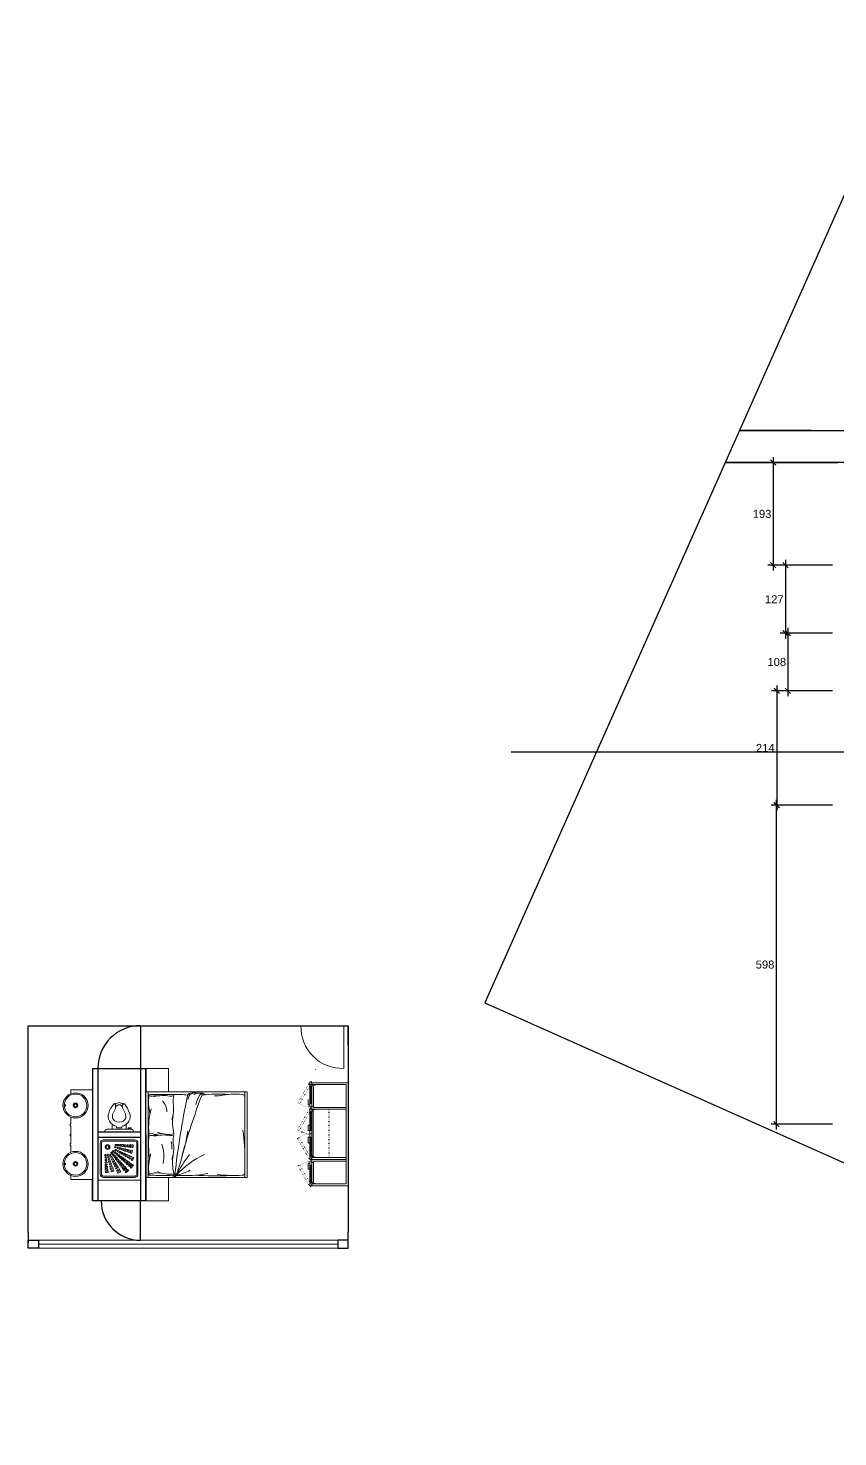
# Model space of a CAD drawing. Header units: inches. Extents: x -422522 to 22891, y -2973 to 414515.
# Drawn here: x 17150 to 18668, y 3430 to 6071 of the extents above; entities that cross this region are included whole.
import ezdxf

# ---------------------------------------------------------------- set-up
doc = ezdxf.new("R2010")
doc.units = ezdxf.units.IN
doc.header["$MEASUREMENT"] = 0
doc.linetypes.add('DOT2', pattern=[0.125, 0, -0.125])
doc.linetypes.add('TRATTEGGIATA2', pattern=[9.525, 6.35, -3.175])
doc.layers.get('0').update_dxf_attribs({"lineweight": 25})
for name, color, linetype, lineweight in [('ARREDAMENTO', 8, 'Continuous', 18), ('ARREDI attrezzature - furniture', 175, 'Continuous', 9), ('PORTE_finestre_doors_windows', 4, 'Continuous', 15)]:
    doc.layers.add(name, color=color, linetype=linetype, lineweight=lineweight)
doc.layers.add('ARREDI_attrezzature', color=175, linetype='Continuous')
doc.styles.add('ARCH', font='txt')
doc.styles.get("Standard").update_dxf_attribs({"font": 'Arial.ttf'})
doc.dimstyles.get("Standard").update_dxf_attribs({"dimtxt": 15, "dimasz": 10, "dimexe": 10, "dimexo": 10, "dimgap": 5, "dimtad": 2, "dimtih": 1, "dimtoh": 1, "dimdec": 0, "dimzin": 0, "dimdsep": 46, "dimtxsty": 'Standard', "dimblk": 'OBLIQUE', "dimblk1": 'OBLIQUE', "dimblk2": 'OBLIQUE', "dimcen": 0.09, "dimdle": 10, "dimadec": 0, "dimazin": 0, "dimtfac": 1, "dimtdec": 0, "dimtofl": 0, "dimtmove": 0, "dimatfit": 3, "dimldrblk": 'OBLIQUE', "dimfxl": 1, "dimtolj": 1, "dimtzin": 0, "dimarcsym": 0})

# ---------------------------------------------------------------- blocks, each defined once
blk = doc.blocks.new('15PTOI06')
for p, q in [((8, 8.5), (8, -8.5)), ((11.5, 5), (8, 5)), ((9, 2), (9.765178, 2)), ((9, -2), (9, 2)), ((23.431562, 2.5), (24.727861, 2.5)), ((24.931034, 1.327586), (24.062054, 2.5)), ((11.5, -5), (8, -5)), ((8.5, -8), (8, -8)), ((8, -8.5), (9, -8.5)), ((9, -6.5), (8.5, -6.5)), ((8.5, -6.5), (8.5, -8)), ((9.765178, -2), (9, -2)), ((9, -8.5), (9, -6.5)), ((23.431562, -2.5), (24.690476, -2.5)), ((24.931034, -1.327586), (24.062054, -2.5))]:
    blk.add_line(p, q)
for centre, radius, start, end in [((6, 8.5), 2, 0, 90), ((9.765178, 2.5), 0.5, 270, 346.116636), ((17.25, 0.65), 7.210062, 71.816347, 166.116636), ((19.118098, 0), 6.118098, 147.797266, 212.202734), ((17.25, 0.65), 4.210062, 71.816347, 142.891702), ((12, -13.75), 19.534695, 57.937508, 70.559965), ((12, -13.75), 22.534695, 51.265418, 70.559965), ((23.431562, 4.5), 2, 237.937508, 270), ((24.727861, 4.5), 2, 270, 314.939898), ((23.666667, 0), 1.833333, 313.602819, 46.397181), ((23.166667, 0), 3.833333, 313.602819, 46.397181), ((25.787408, 3.438228), 0.5, 314.939898, 51.265418), ((6, -8.5), 2, 270, 0), ((9.765178, -2.5), 0.5, 13.883364, 90), ((17.25, -0.65), 7.210062, 193.883364, 288.183653), ((17.25, -0.65), 4.210062, 217.108298, 288.183653), ((12, 13.75), 19.534695, 289.440035, 302.062492), ((12, 13.75), 22.534695, 289.440035, 308.665009), ((23.431562, -4.5), 2, 90, 122.062492), ((24.690476, -4.5), 2, 44.162471, 90), ((25.766527, -3.454957), 0.5, 308.665009, 44.162471)]:
    blk.add_arc(centre, radius, start, end)
at = {"style": 'ARCH'}
for tag, p, flags in [('ITEM', (0, -19.5), 3), ('ROOM_NUMBER', (0, -28.5), 1)]:
    blk.add_attdef(tag, p, '', height=6, dxfattribs=dict(at, flags=flags))
blk = doc.blocks.new('_Oblique')
at = {"color": 0, "linetype": 'ByBlock', "lineweight": -2}
blk.add_line((-0.5, -0.5), (0.5, 0.5), dxfattribs=at)
blk = doc.blocks.new('*D50')
at = {"color": 0, "lineweight": -2, "transparency": 16777216}
for p, q in [((18658.3, 5256.7), (18537, 5256.7)), ((18547, 5266.7), (18547, 5054.1)), ((18658.3, 5064.1), (18537, 5064.1))]:
    blk.add_line(p, q, dxfattribs=at)
at = {"layer": 'Defpoints', "color": 0, "transparency": 16777216}
for p in [(18668.3, 5256.7), (18547, 5064.1), (18668.3, 5064.1)]:
    blk.add_point(p, dxfattribs=at)
at = {"color": 0, "lineweight": -2, "transparency": 16777216, "xscale": 10, "yscale": 10, "zscale": 10}
for p, rotation in [((18547, 5256.7), 90), ((18547, 5064.1), 270)]:
    blk.add_blockref('_Oblique', p, dxfattribs=dict(at, rotation=rotation))
at = {"color": 0, "transparency": 16777216, "insert": (18526.2, 5160.4), "char_height": 15, "attachment_point": 5}
blk.add_mtext('\\A1;193', dxfattribs=at)
blk = doc.blocks.new('*D51')
at = {"color": 0, "lineweight": -2, "transparency": 16777216}
for p, q in [((18570, 5074.1), (18570, 4926.8)), ((18658.3, 5064.1), (18560, 5064.1)), ((18658.3, 4936.8), (18560, 4936.8))]:
    blk.add_line(p, q, dxfattribs=at)
at = {"layer": 'Defpoints', "color": 0, "transparency": 16777216}
for p in [(18668.3, 5064.1), (18570, 4936.8), (18668.3, 4936.8)]:
    blk.add_point(p, dxfattribs=at)
at = {"color": 0, "lineweight": -2, "transparency": 16777216, "xscale": 10, "yscale": 10, "zscale": 10}
for p, rotation in [((18570, 5064.1), 90), ((18570, 4936.8), 270)]:
    blk.add_blockref('_Oblique', p, dxfattribs=dict(at, rotation=rotation))
at = {"color": 0, "transparency": 16777216, "insert": (18549.2, 5000.4), "char_height": 15, "attachment_point": 5}
blk.add_mtext('\\A1;127', dxfattribs=at)
blk = doc.blocks.new('*D52')
at = {"color": 0, "lineweight": -2, "transparency": 16777216}
for p, q in [((18574.8, 4946.8), (18574.8, 4818.8)), ((18658.2, 4936.8), (18564.8, 4936.8)), ((18658.3, 4828.8), (18564.8, 4828.8))]:
    blk.add_line(p, q, dxfattribs=at)
at = {"layer": 'Defpoints', "color": 0, "transparency": 16777216}
for p in [(18668.2, 4936.8), (18574.8, 4828.8), (18668.3, 4828.8)]:
    blk.add_point(p, dxfattribs=at)
at = {"color": 0, "lineweight": -2, "transparency": 16777216, "xscale": 10, "yscale": 10, "zscale": 10}
for p, rotation in [((18574.8, 4936.8), 90), ((18574.8, 4828.8), 270)]:
    blk.add_blockref('_Oblique', p, dxfattribs=dict(at, rotation=rotation))
at = {"color": 0, "transparency": 16777216, "insert": (18553.9, 4882.8), "char_height": 15, "attachment_point": 5}
blk.add_mtext('\\A1;108', dxfattribs=at)
blk = doc.blocks.new('*D53')
at = {"color": 0, "lineweight": -2, "transparency": 16777216}
for p, q in [((18554.1, 4838.8), (18554.1, 4604.6)), ((18658.3, 4828.8), (18544.1, 4828.8)), ((18658.3, 4614.6), (18544.1, 4614.6))]:
    blk.add_line(p, q, dxfattribs=at)
at = {"layer": 'Defpoints', "color": 0, "transparency": 16777216}
for p in [(18668.3, 4828.8), (18554.1, 4614.6), (18668.3, 4614.6)]:
    blk.add_point(p, dxfattribs=at)
at = {"color": 0, "lineweight": -2, "transparency": 16777216, "xscale": 10, "yscale": 10, "zscale": 10}
for p, rotation in [((18554.1, 4828.8), 90), ((18554.1, 4614.6), 270)]:
    blk.add_blockref('_Oblique', p, dxfattribs=dict(at, rotation=rotation))
at = {"color": 0, "transparency": 16777216, "insert": (18532.3, 4721.7), "char_height": 15, "attachment_point": 5}
blk.add_mtext('\\A1;214', dxfattribs=at)
blk = doc.blocks.new('*D54')
at = {"color": 0, "lineweight": -2, "transparency": 16777216}
for p, q in [((18553.2, 4006.7), (18553.2, 4624.6)), ((18658.2, 4614.6), (18543.2, 4614.6)), ((18658.3, 4016.7), (18543.2, 4016.7))]:
    blk.add_line(p, q, dxfattribs=at)
at = {"layer": 'Defpoints', "color": 0, "transparency": 16777216}
for p in [(18553.2, 4614.6), (18668.2, 4614.6), (18668.3, 4016.7)]:
    blk.add_point(p, dxfattribs=at)
at = {"color": 0, "lineweight": -2, "transparency": 16777216, "xscale": 10, "yscale": 10, "zscale": 10}
for p, rotation in [((18553.2, 4614.6), 90), ((18553.2, 4016.7), 270)]:
    blk.add_blockref('_Oblique', p, dxfattribs=dict(at, rotation=rotation))
at = {"color": 0, "transparency": 16777216, "insert": (18531.8, 4315.6), "char_height": 15, "attachment_point": 5}
blk.add_mtext('\\A1;598', dxfattribs=at)

msp = doc.modelspace()

# ---------------------------------------------------------------- linework, layer by layer
at = {"color": 5}
for p, q in [((18618.3, 5316.7), (18484.1, 5316.7)), ((18484.1, 5316.7), (20514.2, 5316.7)), ((20646.5, 5256.7), (18457.4, 5256.7))]:
    msp.add_line(p, q, dxfattribs=at)
for p, q in [((18618.3, 5316.7), (20048.9, 5316.9)), ((18618.3, 5316.7), (20049.3, 5316.7)), ((18457.4, 5256.7), (18668.3, 5256.7)), ((17150.4, 4201.1), (17750.4, 4201.1)), ((17150.4, 3813.9), (17150.4, 4201.1)), ((17361, 4201.1), (17361, 4121.1)), ((17750.4, 4201.1), (17750.4, 3813.9)), ((17271, 4121.1), (17271, 3872.6)), ((17271, 4121.1), (17371, 4121.1)), ((17281, 4121.1), (17281, 3872.6)), ((17361, 4121.1), (17361, 3872.6)), ((17371, 4121.1), (17371, 4076.8)), ((17371, 3996.8), (17371, 4121.1)), ((17371, 3894.3), (17371, 4094.5)), ((17271, 4012.6), (17271, 3912.6)), ((17281, 4001.8), (17361, 4001.8)), ((17281, 3991.8), (17361, 3991.8)), ((17371, 3996.8), (17371, 3872.6)), ((17271, 3872.6), (17271, 3912.6)), ((17371, 3872.6), (17371, 3916.8)), ((17371, 3872.6), (17271, 3872.6)), ((17361, 3798.9), (17361, 3872.6)), ((17150.4, 3813.9), (17150.4, 3828.9)), ((17150.4, 3813.9), (17150.4, 3793.9)), ((17750.4, 3783.9), (17750.4, 3813.9))]:
    msp.add_line(p, q)
at = {"color": 1}
msp.add_line((20355.7, 4713.8), (18056.2, 4713.8), dxfattribs=at)
for points in [[(18006.5, 4243.6), (19833.7, 3430.4), (20646.9, 5257.6), (18819.7, 6070.8)], [(17150.4, 3798.9), (17169.9, 3798.9), (17169.9, 3783.9), (17150.4, 3783.9)], [(17750.4, 3798.9), (17730.9, 3798.9), (17730.9, 3783.9), (17750.4, 3783.9)]]:
    msp.add_lwpolyline(points, close=True)
msp.add_lwpolyline([(17750.4, 4163.9), (17750.4, 4201.1)])
for centre, radius, start, end in [((17361, 4121.1), 80, 90, 180), ((17361, 3872.6), 73.7, 180, 270)]:
    msp.add_arc(centre, radius, start, end)
at = {"layer": 'ARREDAMENTO'}
for p, q in [((17413.4, 4121.1), (17371, 4121.1)), ((17413.4, 4076.8), (17413.4, 4121.1)), ((17689, 4119.7), (17689, 4118.7)), ((17678.4, 4048.9), (17678.4, 4094.2)), ((17678.6, 4095.9), (17682.2, 4095.9)), ((17682, 4094.2), (17750.4, 4094.2)), ((17682, 3950.2), (17682, 4094.2)), ((17750.4, 4114.2), (17750.4, 3920.8)), ((17222.6, 4068.3), (17219.7, 4064.7)), ((17224.3, 4066.6), (17221.6, 4063.4)), ((17226.2, 4071.2), (17222.6, 4068.3)), ((17227.5, 4069.3), (17224.3, 4066.6)), ((17230.2, 4073.4), (17226.2, 4071.2)), ((17231.1, 4071.2), (17227.5, 4069.3)), ((17230.4, 4073.5), (17230.2, 4073.4)), ((17230.5, 4080.4), (17230.4, 4080.1)), ((17230.4, 4080.1), (17230.4, 4073.5)), ((17230.4, 4073.5), (17234.7, 4074.7)), ((17230.8, 4080.8), (17230.5, 4080.4)), ((17231.3, 4081), (17230.8, 4080.8)), ((17235.1, 4072.4), (17231.1, 4071.2)), ((17231.8, 4081.1), (17231.3, 4081)), ((17271, 4081.1), (17231.8, 4081.1)), ((17234.7, 4074.7), (17235.7, 4074.8)), ((17239.2, 4072.8), (17235.1, 4072.4)), ((17239.2, 4075.2), (17235.7, 4074.8)), ((17243.8, 4074.7), (17239.2, 4075.2)), ((17243.4, 4072.4), (17239.2, 4072.8)), ((17247.4, 4071.2), (17243.4, 4072.4)), ((17248.3, 4073.4), (17243.8, 4074.7)), ((17251, 4069.3), (17247.4, 4071.2)), ((17252.3, 4071.2), (17248.3, 4073.4)), ((17254.2, 4066.6), (17251, 4069.3)), ((17255.9, 4068.3), (17252.3, 4071.2)), ((17256.9, 4063.4), (17254.2, 4066.6)), ((17258.8, 4064.7), (17255.9, 4068.3)), ((17371, 4076.8), (17560.7, 4076.8)), ((17375.1, 3916.8), (17375.1, 4076.8)), ((17436.8, 4072.1), (17378.8, 4072.1)), ((17476.5, 4074.5), (17467.3, 4074.5)), ((17478.2, 4074.2), (17483.8, 4072.1)), ((17556.6, 3916.8), (17556.6, 4076.8)), ((17560.7, 3916.8), (17560.7, 4076.8)), ((17675.2, 4091.7), (17678.4, 4091.7)), ((17682, 4087.9), (17678.4, 4087.9)), ((17679.5, 4055.1), (17679.5, 4087.9)), ((17679.5, 4087.9), (17680.9, 4087.9)), ((17680.9, 4087.9), (17680.9, 4055.1)), ((17682, 4090.6), (17746.8, 4090.6)), ((17682, 4086.9), (17682, 4090.6)), ((17682, 4090.6), (17683.1, 4090.6)), ((17683.1, 4086.9), (17682, 4086.9)), ((17683.1, 4090.6), (17683.1, 4086.9)), ((17683.1, 4089.3), (17683.1, 4089.6)), ((17683.1, 4089.6), (17685.9, 4089.6)), ((17685.9, 4089.3), (17683.1, 4089.3)), ((17684.5, 4089.6), (17684.5, 4090.6)), ((17684.5, 4090.6), (17689, 4090.6)), ((17689, 4089.6), (17684.5, 4089.6)), ((17685.2, 4086.9), (17685.2, 4050.5)), ((17685.9, 4089.6), (17685.9, 4089.3)), ((17746.8, 4090.6), (17746.8, 3947.3)), ((17216.2, 4056.2), (17215.7, 4051.7)), ((17215.7, 4051.7), (17216.2, 4047.1)), ((17217.5, 4060.7), (17216.2, 4056.2)), ((17216.2, 4047.1), (17217.5, 4042.7)), ((17219.7, 4064.7), (17217.5, 4060.7)), ((17217.5, 4042.7), (17219.7, 4038.6)), ((17218.5, 4055.8), (17218.1, 4051.7)), ((17218.1, 4051.7), (17218.5, 4047.5)), ((17219.7, 4059.8), (17218.5, 4055.8)), ((17218.5, 4047.5), (17219.7, 4043.6)), ((17219.3, 4052), (17219.2, 4051.7)), ((17219.3, 4051.3), (17219.2, 4051.7)), ((17219.4, 4052.5), (17219.3, 4052.3)), ((17219.3, 4052.3), (17219.3, 4052)), ((17219.3, 4051), (17219.3, 4051.3)), ((17219.4, 4050.8), (17219.3, 4051)), ((17219.5, 4052.7), (17219.4, 4052.5)), ((17219.5, 4050.7), (17219.4, 4050.8)), ((17219.7, 4052.8), (17219.5, 4052.7)), ((17219.7, 4050.5), (17219.5, 4050.7)), ((17221.6, 4063.4), (17219.7, 4059.8)), ((17219.8, 4052.8), (17219.7, 4052.8)), ((17219.8, 4050.5), (17219.7, 4050.5)), ((17219.7, 4043.6), (17221.6, 4039.9)), ((17219.8, 4052.8), (17220, 4052.8)), ((17219.8, 4050.5), (17220, 4050.5)), ((17220, 4052.8), (17220.1, 4052.7)), ((17220, 4050.5), (17220.1, 4050.7)), ((17220.1, 4052.7), (17220.3, 4052.5)), ((17220.1, 4050.7), (17220.3, 4050.8)), ((17220.3, 4052.5), (17220.3, 4052.3)), ((17220.3, 4052.3), (17220.4, 4052)), ((17220.3, 4051), (17220.4, 4051.3)), ((17220.3, 4050.8), (17220.3, 4051)), ((17220.4, 4052), (17220.4, 4051.7)), ((17220.4, 4051.3), (17220.4, 4051.7)), ((17221.6, 4039.9), (17224.3, 4036.7)), ((17235.3, 4053.7), (17234.9, 4052.3)), ((17234.9, 4052.3), (17234.9, 4051)), ((17234.9, 4051), (17235.3, 4049.7)), ((17236.1, 4054.8), (17235.3, 4053.7)), ((17235.3, 4049.7), (17236.1, 4048.5)), ((17237.2, 4055.6), (17236.1, 4054.8)), ((17236.1, 4048.5), (17237.2, 4047.7)), ((17236.8, 4052.9), (17236.6, 4052.1)), ((17236.6, 4052.1), (17236.6, 4051.2)), ((17236.6, 4051.2), (17236.8, 4050.4)), ((17237.3, 4053.6), (17236.8, 4052.9)), ((17236.8, 4050.4), (17237.3, 4049.7)), ((17238.6, 4056), (17237.2, 4055.6)), ((17237.2, 4047.7), (17238.6, 4047.3)), ((17238, 4054.1), (17237.3, 4053.6)), ((17237.3, 4049.7), (17238, 4049.2)), ((17238.8, 4054.3), (17238, 4054.1)), ((17238, 4049.2), (17238.8, 4049)), ((17239.9, 4056), (17238.6, 4056)), ((17238.6, 4047.3), (17239.9, 4047.3)), ((17239.7, 4054.3), (17238.8, 4054.3)), ((17238.8, 4049), (17239.7, 4049)), ((17240.5, 4054.1), (17239.7, 4054.3)), ((17239.7, 4049), (17240.5, 4049.2)), ((17241.3, 4055.6), (17239.9, 4056)), ((17239.9, 4047.3), (17241.3, 4047.7)), ((17241.2, 4053.6), (17240.5, 4054.1)), ((17240.5, 4049.2), (17241.2, 4049.7)), ((17241.7, 4052.9), (17241.2, 4053.6)), ((17241.2, 4049.7), (17241.7, 4050.4)), ((17242.4, 4054.8), (17241.3, 4055.6)), ((17241.3, 4047.7), (17242.4, 4048.5)), ((17241.9, 4052.1), (17241.7, 4052.9)), ((17241.7, 4050.4), (17241.9, 4051.2)), ((17241.9, 4051.2), (17241.9, 4052.1)), ((17243.2, 4053.7), (17242.4, 4054.8)), ((17242.4, 4048.5), (17243.2, 4049.7)), ((17243.6, 4052.3), (17243.2, 4053.7)), ((17243.2, 4049.7), (17243.6, 4051)), ((17243.6, 4051), (17243.6, 4052.3)), ((17254.2, 4036.7), (17256.9, 4039.9)), ((17258.8, 4059.8), (17256.9, 4063.4)), ((17256.9, 4039.9), (17258.8, 4043.6)), ((17261, 4060.7), (17258.8, 4064.7)), ((17260, 4055.8), (17258.8, 4059.8)), ((17258.8, 4043.6), (17260, 4047.5)), ((17258.8, 4038.6), (17261, 4042.7)), ((17260.4, 4051.7), (17260, 4055.8)), ((17260, 4047.5), (17260.4, 4051.7)), ((17262.3, 4056.2), (17261, 4060.7)), ((17261, 4042.7), (17262.3, 4047.1)), ((17262.8, 4051.7), (17262.3, 4056.2)), ((17262.3, 4047.1), (17262.8, 4051.7)), ((17675.2, 4052.5), (17675.2, 4062.6)), ((17678.4, 4052.5), (17675.2, 4052.5)), ((17682, 4055.1), (17678.4, 4055.1)), ((17682, 4048.9), (17678.4, 4048.9)), ((17678.4, 3950.2), (17678.4, 4045.1)), ((17682, 4045.1), (17678.4, 4045.1)), ((17682, 4039.9), (17678.4, 4039.9)), ((17680.9, 4055.1), (17679.5, 4055.1)), ((17679.5, 4004.5), (17679.5, 4039.9)), ((17679.5, 4039.9), (17680.9, 4039.9)), ((17680.9, 4039.9), (17680.9, 4004.5)), ((17682, 4048.9), (17682, 4050.5)), ((17682, 4050.5), (17685.2, 4050.5)), ((17746.8, 4044.8), (17682, 4044.8)), ((17682, 4041.1), (17682, 4044.8)), ((17682, 4044.8), (17683.1, 4044.8)), ((17683.1, 4041.1), (17682, 4041.1)), ((17683.1, 4044.8), (17683.1, 4041.1)), ((17683.1, 4043.4), (17683.1, 4043.7)), ((17683.1, 4043.7), (17685.9, 4043.7)), ((17685.9, 4043.4), (17683.1, 4043.4)), ((17684.5, 4043.7), (17684.5, 4044.8)), ((17684.5, 4044.8), (17689, 4044.8)), ((17689, 4043.7), (17684.5, 4043.7)), ((17684.5, 4043.4), (17684.5, 3955.2)), ((17685.2, 4050.5), (17685.2, 4047.7)), ((17746.8, 4047.7), (17685.2, 4047.7)), ((17685.9, 4043.7), (17685.9, 4043.4)), ((17689, 4044.8), (17689, 4043.7)), ((17219.7, 4038.6), (17222.6, 4035)), ((17222.6, 4035), (17226.2, 4032.1)), ((17224.3, 4036.7), (17227.5, 4034)), ((17226.2, 4032.1), (17230.2, 4029.9)), ((17227.5, 4034), (17231.1, 4032.1)), ((17230.4, 4016.8), (17229.1, 4016.8)), ((17229.1, 4016.8), (17229.1, 4013.3)), ((17230.2, 4029.9), (17230.4, 4029.9)), ((17230.4, 4029.9), (17234.7, 4028.6)), ((17230.4, 4029.9), (17230.4, 4016.8)), ((17231.1, 4032.1), (17235.1, 4030.9)), ((17235.7, 4028.5), (17234.7, 4028.6)), ((17235.1, 4030.9), (17239.2, 4030.5)), ((17235.7, 4028.5), (17239.2, 4028.1)), ((17235.7, 4028.5), (17235.7, 4028.5)), ((17239.2, 4030.5), (17243.4, 4030.9)), ((17239.2, 4028.1), (17243.8, 4028.6)), ((17243.4, 4030.9), (17247.4, 4032.1)), ((17243.8, 4028.6), (17248.3, 4029.9)), ((17247.4, 4032.1), (17251, 4034)), ((17248.3, 4029.9), (17252.3, 4032.1)), ((17251, 4034), (17254.2, 4036.7)), ((17252.3, 4032.1), (17255.9, 4035)), ((17255.9, 4035), (17258.8, 4038.6)), ((17675.2, 4004.6), (17675.2, 4014.7)), ((17675.2, 4014.7), (17678.4, 4014.7)), ((17229.1, 4013.3), (17230.4, 4013.3)), ((17230.4, 3997.9), (17229.1, 3997.9)), ((17229.1, 3997.9), (17229.1, 3994.3)), ((17229.1, 3994.3), (17230.4, 3994.3)), ((17230.4, 4013.3), (17230.4, 4012.3)), ((17230.4, 4002.8), (17230.4, 4012.3)), ((17230.4, 4008.8), (17230.4, 3994.4)), ((17230.4, 3984.9), (17230.4, 3999.2)), ((17230.4, 3990.9), (17230.4, 3981.4)), ((17281, 3991.8), (17281, 3911.8)), ((17350.1, 3987.1), (17291.9, 3987.1)), ((17361, 3911.8), (17361, 3991.8)), ((17678.4, 4004.6), (17675.2, 4004.6)), ((17678.4, 3991.8), (17675.2, 3991.8)), ((17675.2, 3991.8), (17675.2, 3981.7)), ((17682, 4004.5), (17678.4, 4004.5)), ((17682, 3998.3), (17678.4, 3998.3)), ((17682, 3998.1), (17678.4, 3998.1)), ((17682, 3991.9), (17678.4, 3991.9)), ((17680.9, 4004.5), (17679.5, 4004.5)), ((17680.9, 3991.9), (17679.5, 3991.9)), ((17679.5, 3991.9), (17679.5, 3956.5)), ((17680.9, 3956.5), (17680.9, 3991.9)), ((17222.6, 3958.6), (17226.2, 3961.6)), ((17226.2, 3961.6), (17230.2, 3963.7)), ((17227.5, 3959.6), (17231.1, 3961.6)), ((17229.1, 3976.8), (17229.1, 3980.4)), ((17229.1, 3980.4), (17230.4, 3980.4)), ((17230.4, 3976.8), (17229.1, 3976.8)), ((17230.2, 3963.7), (17230.4, 3963.8)), ((17230.4, 3980.4), (17230.4, 3981.4)), ((17230.4, 3963.8), (17230.4, 3976.8)), ((17230.4, 3963.8), (17234.7, 3965.1)), ((17231.1, 3961.6), (17235.1, 3962.8)), ((17235.7, 3965.2), (17234.7, 3965.1)), ((17235.1, 3962.8), (17239.2, 3963.2)), ((17235.7, 3965.2), (17239.2, 3965.5)), ((17235.7, 3965.2), (17235.7, 3965.2)), ((17239.2, 3965.5), (17243.8, 3965.1)), ((17239.2, 3963.2), (17243.4, 3962.8)), ((17243.4, 3962.8), (17247.4, 3961.6)), ((17243.8, 3965.1), (17248.3, 3963.7)), ((17247.4, 3961.6), (17251, 3959.6)), ((17248.3, 3963.7), (17252.3, 3961.6)), ((17252.3, 3961.6), (17255.9, 3958.6)), ((17285.7, 3980.9), (17285.7, 3922.8)), ((17287.9, 3980.9), (17287.9, 3922.8)), ((17350.1, 3984.9), (17291.9, 3984.9)), ((17354.1, 3922.8), (17354.1, 3980.9)), ((17356.3, 3922.8), (17356.3, 3980.9)), ((17675.2, 3981.7), (17678.4, 3981.7)), ((17746.8, 3904.4), (17746.8, 3981.9)), ((17215.7, 3942), (17216.2, 3946.6)), ((17216.2, 3937.4), (17215.7, 3942)), ((17216.2, 3946.6), (17217.5, 3951)), ((17217.5, 3933), (17216.2, 3937.4)), ((17217.5, 3951), (17219.7, 3955.1)), ((17218.1, 3942), (17218.5, 3946.1)), ((17218.5, 3937.9), (17218.1, 3942)), ((17218.5, 3946.1), (17219.7, 3950.1)), ((17219.7, 3933.9), (17218.5, 3937.9)), ((17219.3, 3942.4), (17219.2, 3942)), ((17219.3, 3941.6), (17219.2, 3942)), ((17219.4, 3942.8), (17219.3, 3942.6)), ((17219.3, 3942.6), (17219.3, 3942.4)), ((17219.3, 3941.4), (17219.3, 3941.6)), ((17219.4, 3941.2), (17219.3, 3941.4)), ((17219.5, 3943), (17219.4, 3942.8)), ((17219.5, 3941), (17219.4, 3941.2)), ((17219.7, 3943.1), (17219.5, 3943)), ((17219.7, 3940.9), (17219.5, 3941)), ((17219.7, 3955.1), (17222.6, 3958.6)), ((17219.7, 3950.1), (17221.6, 3953.8)), ((17219.8, 3943.2), (17219.7, 3943.1)), ((17219.8, 3940.8), (17219.7, 3940.9)), ((17219.8, 3943.2), (17220, 3943.1)), ((17219.8, 3940.8), (17220, 3940.9)), ((17220, 3943.1), (17220.1, 3943)), ((17220, 3940.9), (17220.1, 3941)), ((17220.1, 3943), (17220.3, 3942.8)), ((17220.1, 3941), (17220.3, 3941.2)), ((17220.3, 3942.8), (17220.3, 3942.6)), ((17220.3, 3942.6), (17220.4, 3942.4)), ((17220.3, 3941.4), (17220.4, 3941.6)), ((17220.3, 3941.2), (17220.3, 3941.4)), ((17220.4, 3942.4), (17220.4, 3942)), ((17220.4, 3941.6), (17220.4, 3942)), ((17221.6, 3953.8), (17224.3, 3957)), ((17224.3, 3957), (17227.5, 3959.6)), ((17234.9, 3942.7), (17235.3, 3944)), ((17234.9, 3941.3), (17234.9, 3942.7)), ((17235.3, 3940), (17234.9, 3941.3)), ((17235.3, 3944), (17236.1, 3945.1)), ((17236.1, 3938.9), (17235.3, 3940)), ((17236.1, 3945.1), (17237.2, 3945.9)), ((17237.2, 3938.1), (17236.1, 3938.9)), ((17236.6, 3942.4), (17236.8, 3943.2)), ((17236.6, 3941.6), (17236.6, 3942.4)), ((17236.8, 3940.8), (17236.6, 3941.6)), ((17236.8, 3943.2), (17237.3, 3943.9)), ((17237.3, 3940.1), (17236.8, 3940.8)), ((17237.2, 3945.9), (17238.6, 3946.4)), ((17238.6, 3937.7), (17237.2, 3938.1)), ((17237.3, 3943.9), (17238, 3944.4)), ((17238, 3939.6), (17237.3, 3940.1)), ((17238, 3944.4), (17238.8, 3944.7)), ((17238.8, 3939.3), (17238, 3939.6)), ((17238.6, 3946.4), (17239.9, 3946.4)), ((17239.9, 3937.7), (17238.6, 3937.7)), ((17238.8, 3944.7), (17239.7, 3944.7)), ((17239.7, 3939.3), (17238.8, 3939.3)), ((17239.7, 3944.7), (17240.5, 3944.4)), ((17240.5, 3939.6), (17239.7, 3939.3)), ((17239.9, 3946.4), (17241.3, 3945.9)), ((17241.3, 3938.1), (17239.9, 3937.7)), ((17240.5, 3944.4), (17241.2, 3943.9)), ((17241.2, 3940.1), (17240.5, 3939.6)), ((17241.2, 3943.9), (17241.7, 3943.2)), ((17241.7, 3940.8), (17241.2, 3940.1)), ((17241.3, 3945.9), (17242.4, 3945.1)), ((17242.4, 3938.9), (17241.3, 3938.1)), ((17241.7, 3943.2), (17241.9, 3942.4)), ((17241.9, 3941.6), (17241.7, 3940.8)), ((17241.9, 3942.4), (17241.9, 3941.6)), ((17242.4, 3945.1), (17243.2, 3944)), ((17243.2, 3940), (17242.4, 3938.9)), ((17243.2, 3944), (17243.6, 3942.7)), ((17243.6, 3941.3), (17243.2, 3940)), ((17243.6, 3942.7), (17243.6, 3941.3)), ((17251, 3959.6), (17254.2, 3957)), ((17254.2, 3957), (17256.9, 3953.8)), ((17255.9, 3958.6), (17258.8, 3955.1)), ((17256.9, 3953.8), (17258.8, 3950.1)), ((17258.8, 3955.1), (17261, 3951)), ((17258.8, 3950.1), (17260, 3946.1)), ((17260, 3937.9), (17258.8, 3933.9)), ((17260, 3946.1), (17260.4, 3942)), ((17260.4, 3942), (17260, 3937.9)), ((17261, 3951), (17262.3, 3946.6)), ((17262.3, 3937.4), (17261, 3933)), ((17262.3, 3946.6), (17262.8, 3942)), ((17262.8, 3942), (17262.3, 3937.4)), ((17678.4, 3942.5), (17675.2, 3942.5)), ((17675.2, 3942.5), (17675.2, 3932.4)), ((17682, 3956.5), (17678.4, 3956.5)), ((17678.4, 3950.2), (17682, 3950.2)), ((17678.4, 3946.1), (17678.4, 3900.8)), ((17682, 3946.1), (17678.4, 3946.1)), ((17682, 3939.9), (17678.4, 3939.9)), ((17679.5, 3956.5), (17680.9, 3956.5)), ((17680.9, 3939.9), (17679.5, 3939.9)), ((17679.5, 3939.9), (17679.5, 3907.1)), ((17680.9, 3907.1), (17680.9, 3939.9)), ((17683.1, 3957.5), (17682, 3957.5)), ((17682, 3957.5), (17682, 3953.8)), ((17746.8, 3953.8), (17682, 3953.8)), ((17682, 3953.8), (17683.1, 3953.8)), ((17746.8, 3950.2), (17682, 3950.2)), ((17682, 3950.2), (17682, 3900.8)), ((17746.8, 3950.2), (17682, 3950.2)), ((17682, 3946.1), (17682, 3944.5)), ((17682, 3944.5), (17685.2, 3944.5)), ((17683.1, 3953.8), (17683.1, 3957.5)), ((17685.9, 3955.2), (17683.1, 3955.2)), ((17683.1, 3955.2), (17683.1, 3954.8)), ((17683.1, 3954.8), (17685.9, 3954.8)), ((17689, 3954.8), (17684.5, 3954.8)), ((17684.5, 3954.8), (17684.5, 3953.8)), ((17684.5, 3953.8), (17689, 3953.8)), ((17746.8, 3947.3), (17685.2, 3947.3)), ((17685.2, 3944.5), (17685.2, 3947.3)), ((17685.2, 3905.7), (17685.2, 3944.5)), ((17685.9, 3954.8), (17685.9, 3955.2)), ((17689, 3953.8), (17689, 3954.8)), ((17219.7, 3928.9), (17217.5, 3933)), ((17221.6, 3930.2), (17219.7, 3933.9)), ((17222.6, 3925.4), (17219.7, 3928.9)), ((17224.3, 3927), (17221.6, 3930.2)), ((17226.2, 3922.4), (17222.6, 3925.4)), ((17227.5, 3924.4), (17224.3, 3927)), ((17230.2, 3920.3), (17226.2, 3922.4)), ((17231.1, 3922.4), (17227.5, 3924.4)), ((17230.4, 3920.2), (17230.2, 3920.3)), ((17230.4, 3920.2), (17234.7, 3918.9)), ((17230.4, 3913.6), (17230.4, 3920.2)), ((17230.5, 3913.2), (17230.4, 3913.6)), ((17230.8, 3912.9), (17230.5, 3913.2)), ((17231.3, 3912.7), (17230.8, 3912.9)), ((17235.1, 3921.2), (17231.1, 3922.4)), ((17231.8, 3912.6), (17231.3, 3912.7)), ((17271, 3912.6), (17231.8, 3912.6)), ((17234.7, 3918.9), (17235.7, 3918.8)), ((17239.2, 3920.8), (17235.1, 3921.2)), ((17239.2, 3918.5), (17235.7, 3918.8)), ((17243.4, 3921.2), (17239.2, 3920.8)), ((17243.8, 3918.9), (17239.2, 3918.5)), ((17247.4, 3922.4), (17243.4, 3921.2)), ((17248.3, 3920.3), (17243.8, 3918.9)), ((17251, 3924.4), (17247.4, 3922.4)), ((17252.3, 3922.4), (17248.3, 3920.3)), ((17254.2, 3927), (17251, 3924.4)), ((17255.9, 3925.4), (17252.3, 3922.4)), ((17256.9, 3930.2), (17254.2, 3927)), ((17258.8, 3928.9), (17255.9, 3925.4)), ((17258.8, 3933.9), (17256.9, 3930.2)), ((17261, 3933), (17258.8, 3928.9)), ((17281, 3911.8), (17361, 3911.8)), ((17291.9, 3918.8), (17350.1, 3918.8)), ((17291.9, 3916.5), (17350.1, 3916.5)), ((17371, 3916.8), (17560.7, 3916.8)), ((17413.4, 3916.8), (17413.4, 3872.6)), ((17675.2, 3932.4), (17678.4, 3932.4)), ((17683.1, 3908.1), (17682, 3908.1)), ((17682, 3908.1), (17682, 3904.4)), ((17683.1, 3904.4), (17683.1, 3908.1)), ((17682, 3907.1), (17678.4, 3907.1)), ((17682, 3900.8), (17678.4, 3900.8)), ((17682, 3904.4), (17746.8, 3904.4)), ((17682, 3904.4), (17683.1, 3904.4)), ((17750.4, 3900.8), (17682, 3900.8)), ((17685.9, 3905.7), (17683.1, 3905.7)), ((17683.1, 3905.7), (17683.1, 3905.4)), ((17683.1, 3905.4), (17685.9, 3905.4)), ((17689, 3905.4), (17684.5, 3905.4)), ((17684.5, 3905.4), (17684.5, 3904.4)), ((17684.5, 3904.4), (17689, 3904.4)), ((17685.9, 3905.4), (17685.9, 3905.7)), ((17689, 3904.4), (17689, 3905.4)), ((17413.4, 3872.6), (17371, 3872.6))]:
    msp.add_line(p, q, dxfattribs=at)
at = {"layer": 'ARREDAMENTO', "linetype": 'DOT2', "ltscale": 10}
for p, q in [((17678.9, 4096), (17656.2, 4056.6)), ((17659.3, 4054.8), (17682, 4094.2)), ((17678.9, 4046.9), (17655.5, 4006.4)), ((17656.2, 4056.6), (17659.3, 4054.8)), ((17658.6, 4004.6), (17682, 4045.1)), ((17713.2, 4044.8), (17713.2, 3953.8)), ((17715.6, 4044.8), (17715.6, 3953.8)), ((17658.1, 3991.7), (17655, 3989.9)), ((17655, 3989.9), (17678.9, 3948.4)), ((17655.5, 4006.4), (17658.6, 4004.6)), ((17682, 3950.2), (17658.1, 3991.7)), ((17656.2, 3938.3), (17659.3, 3940.1)), ((17678.9, 3899), (17656.2, 3938.3)), ((17659.3, 3940.1), (17682, 3900.8))]:
    msp.add_line(p, q, dxfattribs=at)
at = {"layer": 'ARREDAMENTO', "linetype": 'TRATTEGGIATA2', "ltscale": 0.004}
for p, q in [((17682, 4094.2), (17678.9, 4096)), ((17682, 4045.1), (17678.9, 4046.9))]:
    msp.add_line(p, q, dxfattribs=at)
at = {"layer": 'ARREDAMENTO', "color": 251, "linetype": 'TRATTEGGIATA2', "ltscale": 0.004}
msp.add_line((17678.9, 3948.4), (17682, 3950.2), dxfattribs=at)
at = {"layer": 'ARREDAMENTO'}
for points in [[(17306.8, 3961.3), (17305.5, 3963.2, 0.025404), (17307, 3964.4), (17308.6, 3962.7, -0.025404)], [(17309.5, 3957.7), (17308.1, 3959.6, 0.025404), (17310, 3961.1), (17311.6, 3959.4, -0.025404)], [(17311.5, 3966), (17309.7, 3967.4, -0.025404), (17308.4, 3965.8), (17310.1, 3964.3, 0.025404)], [(17315.2, 3963.4), (17313.3, 3964.7, -0.025404), (17311.7, 3962.8), (17313.5, 3961.3, 0.025404)], [(17314.6, 3971.9, 0.025404), (17315.2, 3974.1), (17313, 3974.6, -0.025404), (17312.4, 3972.7)], [(17315.8, 3968.9), (17313.8, 3969.8, -0.025404), (17312.8, 3967.9), (17314.6, 3966.8, 0.025404)], [(17315.6, 3976.2, 0.025404), (17315.8, 3978.5), (17313.5, 3978.5, -0.025404), (17313.3, 3976.5)], [(17318.8, 3960.7), (17316.9, 3962.1, -0.025404), (17315.1, 3959.8), (17316.8, 3958.3, 0.025404)], [(17319.8, 3967.1), (17317.9, 3968, -0.025404), (17316.6, 3965.6), (17318.5, 3964.5, 0.025404)], [(17318.9, 3970.5, 0.025404), (17319.6, 3973), (17317.3, 3973.6, -0.025404), (17316.7, 3971.2)], [(17320.1, 3975.7, 0.025404), (17320.3, 3978.4), (17317.9, 3978.4, -0.025404), (17317.8, 3976)], [(17323.9, 3965.2), (17321.9, 3966.1, -0.025404), (17320.5, 3963.3), (17322.4, 3962.2, 0.025404)], [(17323.1, 3969, 0.025404), (17324, 3972), (17321.7, 3972.6, -0.025404), (17320.9, 3969.8)], [(17324.5, 3975.1, 0.025404), (17324.7, 3978.3), (17322.4, 3978.3, -0.025404), (17322.2, 3975.4)], [(17328, 3963.3), (17326, 3964.2, -0.025404), (17324.4, 3961.1), (17326.2, 3960, 0.025404)], [(17327.4, 3967.6, 0.025404), (17328.3, 3971), (17326.1, 3971.6, -0.025404), (17325.2, 3968.3)], [(17329, 3974.6, 0.025404), (17329.2, 3978.2), (17326.9, 3978.2, -0.025404), (17326.7, 3974.9)], [(17332.1, 3961.5), (17330.1, 3962.4, -0.025404), (17328.2, 3958.8), (17330.1, 3957.7, 0.025404)], [(17331.6, 3966.1, 0.025404), (17332.7, 3970), (17330.4, 3970.5, -0.025404), (17329.4, 3966.9)], [(17333.4, 3974, 0.025404), (17333.7, 3978), (17331.4, 3978.1, -0.025404), (17331.1, 3974.3)], [(17335.8, 3964.7, 0.025404), (17337.1, 3969), (17334.8, 3969.5, -0.025404), (17333.6, 3965.4)], [(17337.9, 3973.5, 0.025404), (17338.2, 3977.9), (17335.9, 3978, -0.025404), (17335.6, 3973.7)], [(17341.4, 3968), (17339.2, 3968.5, -0.025404), (17337.9, 3964), (17340.1, 3963.2, 0.025404)], [(17342.3, 3972.9, 0.025404), (17342.7, 3977.8), (17340.4, 3977.9, -0.025404), (17340, 3973.2)], [(17344.3, 3961.8, 0.025404), (17345.8, 3967), (17343.6, 3967.5, -0.025404), (17342.1, 3962.5)], [(17346.8, 3972.3, 0.025404), (17347.2, 3977.7), (17344.8, 3977.8, -0.025404), (17344.5, 3972.6)], [(17296.6, 3957.2, -0.025404), (17294.4, 3957.1), (17294.3, 3959.4, 0.025404), (17296.3, 3959.5)], [(17297.2, 3952.8, -0.025404), (17294.5, 3952.6), (17294.4, 3954.9, 0.025404), (17296.9, 3955.1)], [(17297.7, 3948.3, -0.025404), (17294.6, 3948.1), (17294.5, 3950.4, 0.025404), (17297.4, 3950.6)], [(17298.3, 3943.9, -0.025404), (17294.7, 3943.6), (17294.6, 3945.9, 0.025404), (17298, 3946.2)], [(17298.8, 3939.4, -0.025404), (17294.8, 3939.1), (17294.7, 3941.5, 0.025404), (17298.5, 3941.7)], [(17299.4, 3935, -0.025404), (17294.9, 3934.7), (17294.9, 3937, 0.025404), (17299.1, 3937.3)], [(17300.9, 3958.2, -0.025404), (17298.8, 3957.6), (17298.3, 3959.9, 0.025404), (17300.2, 3960.4)], [(17302.4, 3954, -0.025404), (17299.8, 3953.3), (17299.3, 3955.5, 0.025404), (17301.6, 3956.2)], [(17303.8, 3949.7, -0.025404), (17300.8, 3948.9), (17300.3, 3951.1, 0.025404), (17303.1, 3951.9)], [(17305.3, 3945.5, -0.025404), (17301.8, 3944.5), (17301.3, 3946.8, 0.025404), (17304.5, 3947.7)], [(17306.7, 3941.3, -0.025404), (17302.8, 3940.1), (17302.3, 3942.4, 0.025404), (17306, 3943.4)], [(17303.9, 3957.1), (17303, 3959.1, 0.025404), (17305, 3960.1), (17306.1, 3958.2, -0.025404)], [(17308.2, 3937, -0.025404), (17303.8, 3935.8), (17303.3, 3938, 0.025404), (17307.4, 3939.2)], [(17304.8, 3931.4), (17304.3, 3933.7, 0.025404), (17308.9, 3935), (17309.6, 3932.8, -0.025404)], [(17305.8, 3953), (17304.9, 3955, 0.025404), (17307.2, 3956.2), (17308.3, 3954.3, -0.025404)], [(17307.6, 3948.9), (17306.7, 3950.9, 0.025404), (17309.5, 3952.4), (17310.6, 3950.5, -0.025404)], [(17309.5, 3944.9), (17308.6, 3946.8, 0.025404), (17311.8, 3948.5), (17312.9, 3946.6, -0.025404)], [(17311.4, 3940.8), (17310.5, 3942.8, 0.025404), (17314.1, 3944.6), (17315.2, 3942.8, -0.025404)], [(17312.1, 3954.1), (17310.8, 3955.9, 0.025404), (17313, 3957.8), (17314.6, 3956.1, -0.025404)], [(17313.2, 3936.7), (17312.3, 3938.7, 0.025404), (17316.3, 3940.8), (17317.4, 3938.9, -0.025404)], [(17314.8, 3950.5), (17313.4, 3952.3, 0.025404), (17316, 3954.4), (17317.6, 3952.7, -0.025404)], [(17315.1, 3932.6), (17314.2, 3934.6, 0.025404), (17318.6, 3936.9), (17319.7, 3935, -0.025404)], [(17317.4, 3946.8), (17316.1, 3948.7, 0.025404), (17319, 3951.1), (17320.6, 3949.4, -0.025404)], [(17322.4, 3958.1), (17320.5, 3959.4, -0.025404), (17318.4, 3956.8), (17320.1, 3955.3, 0.025404)], [(17320.1, 3943.2), (17318.7, 3945.1, 0.025404), (17322, 3947.8), (17323.6, 3946.1, -0.025404)], [(17322.8, 3939.6), (17321.4, 3941.5, 0.025404), (17325, 3944.5), (17326.6, 3942.7, -0.025404)], [(17326, 3955.4), (17324.1, 3956.8, -0.025404), (17321.7, 3953.8), (17323.4, 3952.3, 0.025404)], [(17325.4, 3936), (17324, 3937.9, 0.025404), (17328, 3941.1), (17329.6, 3939.4, -0.025404)], [(17329.6, 3952.8), (17327.7, 3954.1, -0.025404), (17325.1, 3950.8), (17326.8, 3949.3, 0.025404)], [(17328.1, 3932.4), (17326.7, 3934.3, 0.025404), (17331.1, 3937.8), (17332.6, 3936.1, -0.025404)], [(17333.2, 3950.1), (17331.4, 3951.5, -0.025404), (17328.4, 3947.8), (17330.1, 3946.3, 0.025404)], [(17330.7, 3928.8), (17329.3, 3930.6, 0.025404), (17334.1, 3934.5), (17335.6, 3932.8, -0.025404)], [(17336.8, 3947.4), (17335, 3948.8, -0.025404), (17331.7, 3944.8), (17333.4, 3943.2, 0.025404)], [(17336.1, 3959.6), (17334.2, 3960.5, -0.025404), (17332.1, 3956.5), (17334, 3955.4, 0.025404)], [(17340.5, 3944.8), (17338.6, 3946.2, -0.025404), (17335, 3941.8), (17336.8, 3940.2, 0.025404)], [(17340.2, 3957.7), (17338.2, 3958.6, -0.025404), (17336, 3954.2), (17337.8, 3953.1, 0.025404)], [(17344.1, 3942.1), (17342.2, 3943.5, -0.025404), (17338.4, 3938.8), (17340.1, 3937.2, 0.025404)], [(17344.3, 3955.9), (17342.3, 3956.8, -0.025404), (17339.8, 3952), (17341.7, 3950.9, 0.025404)], [(17347.7, 3939.5), (17345.8, 3940.9, -0.025404), (17341.7, 3935.8), (17343.4, 3934.2, 0.025404)], [(17348.4, 3954), (17346.4, 3954.9, -0.025404), (17343.7, 3949.7), (17345.6, 3948.6, 0.025404)], [(17300, 3930.5, -0.025404), (17295, 3930.2), (17295, 3932.5, 0.025404), (17299.7, 3932.8)], [(17300.5, 3926.1, -0.025404), (17295.1, 3925.7), (17295.1, 3928, 0.025404), (17300.2, 3928.4)], [(17311.1, 3928.5, -0.025404), (17305.8, 3927), (17305.3, 3929.3, 0.025404), (17310.3, 3930.7)], [(17317, 3928.6), (17316.1, 3930.5, 0.025404), (17320.9, 3933), (17322, 3931.2, -0.025404)], [(17318.9, 3924.5), (17318, 3926.4, 0.025404), (17323.2, 3929.2), (17324.3, 3927.3, -0.025404)], [(17333.4, 3925.2), (17332, 3927, 0.025404), (17337.1, 3931.2), (17338.6, 3929.4, -0.025404)]]:
    msp.add_lwpolyline(points, format="xyb", close=True, dxfattribs=at)
for radius in [4.36, 2.67]:
    msp.add_circle((17299.4, 3973.5), radius, dxfattribs=at)
for centre, radius, start, end in [((17378.8, 4067.4), 4.71, 90, 143.1301), ((17476.5, 4058.3), 100.3, 173.1414, 192.4248), ((17381.3, 4076.4), 7.52, 234.3788, 285.1988), ((17388.7, 4049), 20.8, 77.312, 105.1988), ((17404, 3997.9), 72.2, 80.3711, 104.26), ((17418.1, 4081), 12.1, 260.3711, 296.9649), ((17454.8, 4060.3), 32.8, 162.3598, 189.3926), ((19197.7, 3712.9), 1784.7, 168.477, 173.272), ((17436, 4012.3), 59.8, 77.089, 89.2313), ((18681.1, 3611.8), 1289.5, 159.1868, 164.408), ((17455.4, 4068.1), 6.59, 102.8827, 168.3869), ((17472.3, 4061.1), 22.1, 155.0339, 176.464), ((17459.6, 4064.4), 9.53, 94.6849, 140.5984), ((17461.4, 4041.9), 33.4, 76.9286, 102.8827), ((17467.9, 4064.4), 10.1, 86.6017, 127.7302), ((17522.6, 4039.8), 59.4, 148.0112, 166.8651), ((17475.8, 4069.2), 4.18, 89.0101, 149.2976), ((17480.2, 4068.4), 4.71, 69.7541, 160.6724), ((17507.1, 3847.6), 225.4, 85.1753, 97.8765), ((17476.5, 4069.8), 4.71, 69.7541, 90), ((17476.5, 4069.8), 4.71, 69.7541, 90), ((17504, 4100.7), 31.4, 262.4747, 281.3425), ((17538.5, 3928.7), 144, 84.639, 101.3425), ((17551.9, 4067.4), 4.71, 360, 90), ((17513, 4009.9), 136.7, 164.8925, 184.682), ((17382.5, 4040.4), 27.7, 357.8295, 45.0098), ((17363.6, 4045.2), 59.6, 340.3559, 9.3926), ((17502.6, 4019), 81.5, 170.3266, 194.5973), ((17291.9, 3980.9), 6.22, 90, 179.9997), ((17350.1, 3980.9), 6.22, 0, 90), ((17550.1, 3979.1), 174, 174.3095, 188.9414), ((17379.6, 3991.6), 7.75, 65.7877, 111.7124), ((17381.3, 4002.5), 7.52, 234.3788, 285.1988), ((17389.3, 4013.2), 15.9, 245.7877, 292.8808), ((17388.7, 3975.2), 20.8, 77.312, 105.1988), ((17404, 3924), 72.2, 80.3711, 104.26), ((17412.9, 4045.3), 48, 245.118, 282.9862), ((17398.6, 3991.1), 8.08, 69.0161, 112.8808), ((17418.1, 4007.1), 12.1, 260.3711, 296.9649), ((17454.8, 3986.4), 32.8, 162.3598, 189.3926), ((16889.1, 4105.9), 570, 340.9969, 349.728), ((17256.5, 3955.6), 300.3, 358.3066, 9.4832), ((17291.9, 3980.9), 4, 90, 179.9997), ((17350.1, 3980.9), 4, 0, 90), ((17458, 3934.4), 81.8, 161.0292, 188.0146), ((17326.8, 3955.8), 77.9, 350.432, 17.2702), ((17395.9, 3975), 24.2, 347.148, 22.3825), ((17361.8, 3971.2), 61.5, 340.6572, 9.2501), ((17504.7, 3944), 83.6, 170.1438, 194.1009), ((17546.7, 3815.2), 158.5, 114.3833, 138.4532), ((17607, 3834.6), 198.2, 141.0376, 152.0856), ((17291.9, 3922.8), 6.22, 179.9997, 270), ((17291.9, 3922.8), 4, 179.9997, 270), ((17350.1, 3922.8), 4, 270, 0), ((17350.1, 3922.8), 6.22, 270, 0), ((17378.8, 3925.3), 4.71, 216.8699, 270), ((17391.4, 3876.6), 48.6, 82.4611, 107.1991), ((17380.9, 2620.2), 1300.4, 88.8115, 90.0896), ((17414.2, 3970.5), 47.8, 243.3319, 281.2891), ((17412, 3968.6), 48.5, 265.0554, 285.8557), ((17424.5, 3922), 3.9, 196.3005, 333.9382), ((17423.3, 3922.4), 1.97, 219.3958, 348.1256), ((17423.6, 3923.2), 3.89, 292.6052, 4.4989), ((17396, 4047.2), 130.8, 284.1894, 296.3096), ((17440.4, 4202.1), 282.1, 267.4941, 279.5094), ((17501, 4443.9), 524.4, 265.6972, 273.223), ((17537.4, 4262), 341.7, 264.5127, 272.4265), ((17551.9, 3925.3), 4.71, 270, 360)]:
    msp.add_arc(centre, radius, start, end, dxfattribs=at)
at = {"layer": 'ARREDAMENTO', "linetype": 'DOT2', "ltscale": 10}
for centre, radius, start, end in [((17682, 4094.2), 45.5, 235.4579, 265.4579), ((17682, 3950.2), 48, 94.2978, 124.2978), ((17682, 4045.1), 47, 235.6045, 265.6045), ((17682, 3900.8), 45.5, 94.5421, 124.5421)]:
    msp.add_arc(centre, radius, start, end, dxfattribs=at)
at = {"layer": 'ARREDI attrezzature - furniture', "color": 251, "linetype": 'TRATTEGGIATA2', "ltscale": 0.004}
msp.add_line((17682, 3900.8), (17678.9, 3899), dxfattribs=at)
at = {"layer": 'ARREDI_attrezzature'}
msp.add_line((17371, 3916.8), (17371, 4076.8), dxfattribs=at)
at = {"layer": 'PORTE_finestre_doors_windows'}
for p, q in [((17741.9, 4201.1), (17741.9, 4121.1)), ((17169.9, 3798.9), (17730.9, 3798.9))]:
    msp.add_line(p, q, dxfattribs=at)
msp.add_lwpolyline([(17169.9, 3791.4), (17730.9, 3791.4), (17730.9, 3783.9), (17169.9, 3783.9)], close=True, dxfattribs=at)
msp.add_arc((17739.2, 4198.4), 77.4, 178.0083, 271.9917, dxfattribs=at)

# ---------------------------------------------------------------- block references
at = {"layer": 'ARREDAMENTO', "xscale": 2.619047619047628, "yscale": 2.619047619047628, "zscale": 2.619047619047628, "rotation": 89.99999999999999}
msp.add_blockref('15PTOI06', (17321, 3986.1), dxfattribs=at)

# ---------------------------------------------------------------- dimensions: what is measured, and where the dimension line sits
at = {"color": 2}
for base, p1, p2, picture, middle in [((18547, 5064.1), (18668.3, 5256.7), (18668.3, 5064.1), '*D50', (18526.2, 5160.4)), ((18570, 4936.8), (18668.3, 5064.1), (18668.3, 4936.8), '*D51', (18549.2, 5000.4)), ((18574.8, 4828.8), (18668.2, 4936.8), (18668.3, 4828.8), '*D52', (18553.9, 4882.8)), ((18554.1, 4614.6), (18668.3, 4828.8), (18668.3, 4614.6), '*D53', (18532.3, 4721.7)), ((18553.2, 4614.6), (18668.3, 4016.7), (18668.2, 4614.6), '*D54', (18531.8, 4315.6))]:
    dim = msp.add_linear_dim(base=base, p1=p1, p2=p2, angle=90, dimstyle='Standard', dxfattribs=at)
    dim.commit()
    dim.dimension.update_dxf_attribs({"geometry": picture, "text_midpoint": middle})

doc.saveas('drawing.dxf')
